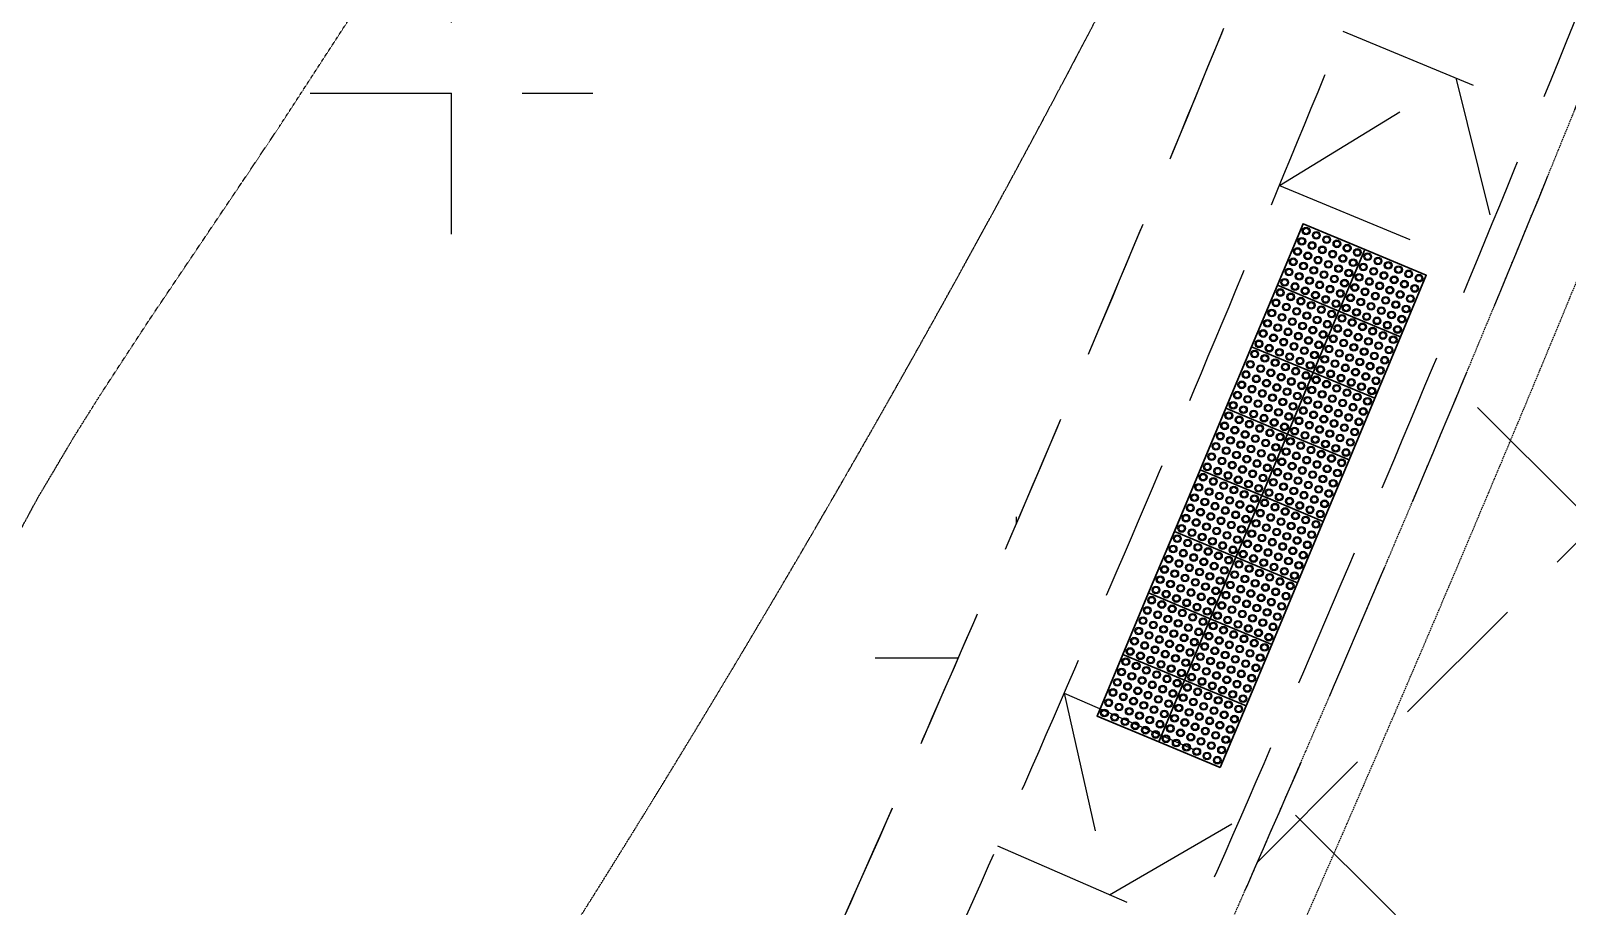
# Model space of a CAD drawing. Header units: millimetres. Extents: x 832728086 to 834530684, y 817551485 to 818349469.
# Drawn here: x 834259204 to 834266112, y 817914443 to 817918381 of the extents above; entities that cross this region are included whole.
import ezdxf

# ---------------------------------------------------------------- set-up
doc = ezdxf.new("R2010")
doc.units = ezdxf.units.MM
doc.header["$LTSCALE"] = 100
doc.linetypes.add('Hidden', pattern=[9.525, 6.35, -3.175])
doc.layers.add('+C-160', color=160, linetype='Hidden')
doc.layers.add('000-Tactile-l', color=8, linetype='Continuous')
doc.layers.add('000-helpline', color=30, linetype='Continuous', lineweight=30, plot=False)

# ---------------------------------------------------------------- blocks, each defined once
blk = doc.blocks.new('tactile')
at = {"layer": '000-helpline', "ltscale": 0.015}
for points in [[(834265.1418, 817917.1694), (834264.865, 817917.2852), (834264.9808, 817917.5619), (834265.2575, 817917.4462)], [(834265.4185, 817917.0537), (834265.1418, 817917.1694), (834265.2575, 817917.4462), (834265.5343, 817917.3304)], [(834265.026, 817916.8927), (834264.7493, 817917.0084), (834264.865, 817917.2852), (834265.1418, 817917.1694)], [(834265.3028, 817916.7769), (834265.026, 817916.8927), (834265.1418, 817917.1694), (834265.4185, 817917.0537)], [(834264.9103, 817916.6159), (834264.6335, 817916.7317), (834264.7493, 817917.0084), (834265.026, 817916.8927)], [(834265.187, 817916.5001), (834264.9103, 817916.6159), (834265.026, 817916.8927), (834265.3028, 817916.7769)], [(834264.7945, 817916.3391), (834264.5177, 817916.4549), (834264.6335, 817916.7317), (834264.9103, 817916.6159)], [(834265.0713, 817916.2234), (834264.7945, 817916.3391), (834264.9103, 817916.6159), (834265.187, 817916.5001)], [(834264.6787, 817916.0624), (834264.402, 817916.1781), (834264.5177, 817916.4549), (834264.7945, 817916.3391)], [(834264.9555, 817915.9466), (834264.6787, 817916.0624), (834264.7945, 817916.3391), (834265.0713, 817916.2234)], [(834264.563, 817915.7856), (834264.2862, 817915.9014), (834264.402, 817916.1781), (834264.6787, 817916.0624)], [(834264.8397, 817915.6698), (834264.563, 817915.7856), (834264.6787, 817916.0624), (834264.9555, 817915.9466)], [(834264.4472, 817915.5088), (834264.1704, 817915.6246), (834264.2862, 817915.9014), (834264.563, 817915.7856)], [(834264.724, 817915.3931), (834264.4472, 817915.5088), (834264.563, 817915.7856), (834264.8397, 817915.6698)], [(834264.3314, 817915.2321), (834264.0547, 817915.3478), (834264.1704, 817915.6246), (834264.4472, 817915.5088)], [(834264.6082, 817915.1163), (834264.3314, 817915.2321), (834264.4472, 817915.5088), (834264.724, 817915.3931)]]:
    blk.add_lwpolyline(points, close=True, dxfattribs=at)
at = {"layer": '000-Tactile-l'}
for points in [[(834265.5343, 817917.3304), (834265.3028, 817916.7769), (834264.7493, 817917.0084), (834264.9808, 817917.5619)], [(834265.3028, 817916.7769), (834265.0713, 817916.2234), (834264.5177, 817916.4549), (834264.7493, 817917.0084)], [(834265.0713, 817916.2234), (834264.8397, 817915.6698), (834264.2862, 817915.9014), (834264.5177, 817916.4549)], [(834264.8397, 817915.6698), (834264.6082, 817915.1163), (834264.0547, 817915.3478), (834264.2862, 817915.9014)]]:
    blk.add_lwpolyline(points, close=True, dxfattribs=at)
at = {"layer": '000-Tactile-l', "ltscale": 0.015}
for centre, radius in [((834264.9749, 817917.4831), 0.0175), ((834264.9749, 817917.4831), 0.0125), ((834264.9942, 817917.5292), 0.0175), ((834264.9942, 817917.5292), 0.0125), ((834265.0403, 817917.5099), 0.0175), ((834265.0403, 817917.5099), 0.0125), ((834265.0865, 817917.4906), 0.0175), ((834265.0865, 817917.4906), 0.0125), ((834265.1326, 817917.4714), 0.0175), ((834265.1326, 817917.4714), 0.0125), ((834264.9556, 817917.437), 0.0175), ((834264.9556, 817917.437), 0.0125), ((834265.0017, 817917.4177), 0.0175), ((834265.0017, 817917.4177), 0.0125), ((834265.021, 817917.4638), 0.0175), ((834265.021, 817917.4638), 0.0125), ((834265.0479, 817917.3984), 0.0175), ((834265.0672, 817917.4445), 0.0175), ((834265.0672, 817917.4445), 0.0125), ((834265.1133, 817917.4252), 0.0175), ((834265.1133, 817917.4252), 0.0125), ((834265.1594, 817917.4059), 0.0175), ((834265.1594, 817917.4059), 0.0125), ((834265.1787, 817917.4521), 0.0175), ((834265.1787, 817917.4521), 0.0125), ((834265.2248, 817917.4328), 0.0175), ((834265.2248, 817917.4328), 0.0125), ((834265.271, 817917.4135), 0.0175), ((834265.271, 817917.4135), 0.0125), ((834264.917, 817917.3447), 0.0175), ((834264.917, 817917.3447), 0.0125), ((834264.9363, 817917.3909), 0.0175), ((834264.9363, 817917.3909), 0.0125), ((834264.9824, 817917.3716), 0.0175), ((834264.9824, 817917.3716), 0.0125), ((834265.0286, 817917.3523), 0.0175), ((834265.0286, 817917.3523), 0.0125), ((834265.0479, 817917.3984), 0.0125), ((834265.0747, 817917.333), 0.0175), ((834265.094, 817917.3791), 0.0175), ((834265.094, 817917.3791), 0.0125), ((834265.1401, 817917.3598), 0.0175), ((834265.1401, 817917.3598), 0.0125), ((834265.1862, 817917.3405), 0.0175), ((834265.1862, 817917.3405), 0.0125), ((834265.2055, 817917.3866), 0.0175), ((834265.2055, 817917.3866), 0.0125), ((834265.2517, 817917.3673), 0.0175), ((834265.2517, 817917.3673), 0.0125), ((834265.2978, 817917.3481), 0.0175), ((834265.2978, 817917.3481), 0.0125), ((834265.3171, 817917.3942), 0.0175), ((834265.3171, 817917.3942), 0.0125), ((834265.3439, 817917.3288), 0.0175), ((834265.3632, 817917.3749), 0.0175), ((834265.3632, 817917.3749), 0.0125), ((834265.4093, 817917.3556), 0.0175), ((834265.4093, 817917.3556), 0.0125), ((834265.4555, 817917.3363), 0.0175), ((834265.4555, 817917.3363), 0.0125), ((834264.8977, 817917.2986), 0.0175), ((834264.8977, 817917.2986), 0.0125), ((834264.9439, 817917.2793), 0.0175), ((834264.9439, 817917.2793), 0.0125), ((834264.9631, 817917.3254), 0.0175), ((834264.9631, 817917.3254), 0.0125), ((834264.99, 817917.26), 0.0175), ((834265.0093, 817917.3061), 0.0175), ((834265.0093, 817917.3061), 0.0125), ((834265.0554, 817917.2868), 0.0175), ((834265.0554, 817917.2868), 0.0125), ((834265.0747, 817917.333), 0.0125), ((834265.1015, 817917.2676), 0.0175), ((834265.1015, 817917.2676), 0.0125), ((834265.1208, 817917.3137), 0.0175), ((834265.1208, 817917.3137), 0.0125), ((834265.167, 817917.2944), 0.0175), ((834265.167, 817917.2944), 0.0125), ((834265.2131, 817917.2751), 0.0175), ((834265.2131, 817917.2751), 0.0125), ((834265.2324, 817917.3212), 0.0175), ((834265.2324, 817917.3212), 0.0125), ((834265.2785, 817917.3019), 0.0175), ((834265.2785, 817917.3019), 0.0125), ((834265.3246, 817917.2826), 0.0175), ((834265.3246, 817917.2826), 0.0125), ((834265.3439, 817917.3288), 0.0125), ((834265.3708, 817917.2633), 0.0175), ((834265.3901, 817917.3095), 0.0175), ((834265.3901, 817917.3095), 0.0125), ((834265.4362, 817917.2902), 0.0175), ((834265.4362, 817917.2902), 0.0125), ((834265.4823, 817917.2709), 0.0175), ((834265.4823, 817917.2709), 0.0125), ((834265.5016, 817917.317), 0.0175), ((834265.5016, 817917.317), 0.0125), ((834264.8591, 817917.2063), 0.0175), ((834264.8591, 817917.2063), 0.0125), ((834264.8784, 817917.2525), 0.0175), ((834264.8784, 817917.2525), 0.0125), ((834264.9246, 817917.2332), 0.0175), ((834264.9246, 817917.2332), 0.0125), ((834264.9707, 817917.2139), 0.0175), ((834264.9707, 817917.2139), 0.0125), ((834264.99, 817917.26), 0.0125), ((834265.0168, 817917.1946), 0.0175), ((834265.0361, 817917.2407), 0.0175), ((834265.0361, 817917.2407), 0.0125), ((834265.0822, 817917.2214), 0.0175), ((834265.0822, 817917.2214), 0.0125), ((834265.1284, 817917.2021), 0.0175), ((834265.1284, 817917.2021), 0.0125), ((834265.1477, 817917.2483), 0.0175), ((834265.1477, 817917.2483), 0.0125), ((834265.1938, 817917.229), 0.0175), ((834265.1938, 817917.229), 0.0125), ((834265.2399, 817917.2097), 0.0175), ((834265.2399, 817917.2097), 0.0125), ((834265.2592, 817917.2558), 0.0175), ((834265.2592, 817917.2558), 0.0125), ((834265.286, 817917.1904), 0.0175), ((834265.3053, 817917.2365), 0.0175), ((834265.3053, 817917.2365), 0.0125), ((834265.3515, 817917.2172), 0.0175), ((834265.3515, 817917.2172), 0.0125), ((834265.3708, 817917.2633), 0.0125), ((834265.3976, 817917.1979), 0.0175), ((834265.3976, 817917.1979), 0.0125), ((834265.4169, 817917.244), 0.0175), ((834265.4169, 817917.244), 0.0125), ((834265.463, 817917.2247), 0.0175), ((834265.463, 817917.2247), 0.0125), ((834264.8398, 817917.1602), 0.0175), ((834264.8398, 817917.1602), 0.0125), ((834264.886, 817917.1409), 0.0175), ((834264.886, 817917.1409), 0.0125), ((834264.9053, 817917.1871), 0.0175), ((834264.9053, 817917.1871), 0.0125), ((834264.9321, 817917.1216), 0.0175), ((834264.9514, 817917.1678), 0.0175), ((834264.9514, 817917.1678), 0.0125), ((834264.9975, 817917.1485), 0.0175), ((834264.9975, 817917.1485), 0.0125), ((834265.0168, 817917.1946), 0.0125), ((834265.0436, 817917.1292), 0.0175), ((834265.0436, 817917.1292), 0.0125), ((834265.0629, 817917.1753), 0.0175), ((834265.0629, 817917.1753), 0.0125), ((834265.1091, 817917.156), 0.0175), ((834265.1091, 817917.156), 0.0125), ((834265.1552, 817917.1367), 0.0175), ((834265.1552, 817917.1367), 0.0125), ((834265.1745, 817917.1828), 0.0175), ((834265.1745, 817917.1828), 0.0125), ((834265.2206, 817917.1635), 0.0175), ((834265.2206, 817917.1635), 0.0125), ((834265.2667, 817917.1442), 0.0175), ((834265.2667, 817917.1442), 0.0125), ((834265.286, 817917.1904), 0.0125), ((834265.3129, 817917.125), 0.0175), ((834265.3322, 817917.1711), 0.0175), ((834265.3322, 817917.1711), 0.0125), ((834265.3783, 817917.1518), 0.0175), ((834265.3783, 817917.1518), 0.0125), ((834265.4244, 817917.1325), 0.0175), ((834265.4244, 817917.1325), 0.0125), ((834265.4437, 817917.1786), 0.0175), ((834265.4437, 817917.1786), 0.0125), ((834264.8013, 817917.068), 0.0175), ((834264.8013, 817917.068), 0.0125), ((834264.8206, 817917.1141), 0.0175), ((834264.8206, 817917.1141), 0.0125), ((834264.8667, 817917.0948), 0.0175), ((834264.8667, 817917.0948), 0.0125), ((834264.9128, 817917.0755), 0.0175), ((834264.9128, 817917.0755), 0.0125), ((834264.9321, 817917.1216), 0.0125), ((834264.9589, 817917.0562), 0.0175), ((834264.9782, 817917.1023), 0.0175), ((834264.9782, 817917.1023), 0.0125), ((834265.0244, 817917.083), 0.0175), ((834265.0244, 817917.083), 0.0125), ((834265.0705, 817917.0637), 0.0175), ((834265.0705, 817917.0637), 0.0125), ((834265.0898, 817917.1099), 0.0175), ((834265.0898, 817917.1099), 0.0125), ((834265.1359, 817917.0906), 0.0175), ((834265.1359, 817917.0906), 0.0125), ((834265.182, 817917.0713), 0.0175), ((834265.182, 817917.0713), 0.0125), ((834265.2013, 817917.1174), 0.0175), ((834265.2013, 817917.1174), 0.0125), ((834265.2282, 817917.052), 0.0175), ((834265.2475, 817917.0981), 0.0175), ((834265.2475, 817917.0981), 0.0125), ((834265.2936, 817917.0788), 0.0175), ((834265.2936, 817917.0788), 0.0125), ((834265.3129, 817917.125), 0.0125), ((834265.3397, 817917.0595), 0.0175), ((834265.3397, 817917.0595), 0.0125), ((834265.359, 817917.1057), 0.0175), ((834265.359, 817917.1057), 0.0125), ((834265.4051, 817917.0864), 0.0175), ((834265.4051, 817917.0864), 0.0125), ((834264.782, 817917.0218), 0.0175), ((834264.782, 817917.0218), 0.0125), ((834264.8281, 817917.0025), 0.0175), ((834264.8281, 817917.0025), 0.0125), ((834264.8474, 817917.0487), 0.0175), ((834264.8474, 817917.0487), 0.0125), ((834264.8742, 817916.9832), 0.0175), ((834264.8935, 817917.0294), 0.0175), ((834264.8935, 817917.0294), 0.0125), ((834264.9396, 817917.0101), 0.0175), ((834264.9396, 817917.0101), 0.0125), ((834264.9589, 817917.0562), 0.0125), ((834264.9858, 817916.9908), 0.0175), ((834264.9858, 817916.9908), 0.0125), ((834265.0051, 817917.0369), 0.0175), ((834265.0051, 817917.0369), 0.0125), ((834265.0512, 817917.0176), 0.0175), ((834265.0512, 817917.0176), 0.0125), ((834265.0973, 817916.9983), 0.0175), ((834265.0973, 817916.9983), 0.0125), ((834265.1166, 817917.0445), 0.0175), ((834265.1166, 817917.0445), 0.0125), ((834265.1627, 817917.0252), 0.0175), ((834265.1627, 817917.0252), 0.0125), ((834265.2089, 817917.0059), 0.0175), ((834265.2089, 817917.0059), 0.0125), ((834265.2282, 817917.052), 0.0125), ((834265.255, 817916.9866), 0.0175), ((834265.2743, 817917.0327), 0.0175), ((834265.2743, 817917.0327), 0.0125), ((834265.3204, 817917.0134), 0.0175), ((834265.3204, 817917.0134), 0.0125), ((834265.3665, 817916.9941), 0.0175), ((834265.3665, 817916.9941), 0.0125), ((834265.3858, 817917.0402), 0.0175), ((834265.3858, 817917.0402), 0.0125), ((834264.7434, 817916.9296), 0.0175), ((834264.7434, 817916.9296), 0.0125), ((834264.7627, 817916.9757), 0.0175), ((834264.7627, 817916.9757), 0.0125), ((834264.8088, 817916.9564), 0.0175), ((834264.8088, 817916.9564), 0.0125), ((834264.8549, 817916.9371), 0.0175), ((834264.8549, 817916.9371), 0.0125), ((834264.8742, 817916.9832), 0.0125), ((834264.9011, 817916.9178), 0.0175), ((834264.9203, 817916.964), 0.0175), ((834264.9203, 817916.964), 0.0125), ((834264.9665, 817916.9447), 0.0175), ((834264.9665, 817916.9447), 0.0125), ((834265.0126, 817916.9254), 0.0175), ((834265.0126, 817916.9254), 0.0125), ((834265.0319, 817916.9715), 0.0175), ((834265.0319, 817916.9715), 0.0125), ((834265.078, 817916.9522), 0.0175), ((834265.078, 817916.9522), 0.0125), ((834265.1241, 817916.9329), 0.0175), ((834265.1241, 817916.9329), 0.0125), ((834265.1434, 817916.979), 0.0175), ((834265.1434, 817916.979), 0.0125), ((834265.1896, 817916.9597), 0.0175), ((834265.1896, 817916.9597), 0.0125), ((834265.2357, 817916.9404), 0.0175), ((834265.2357, 817916.9404), 0.0125), ((834265.255, 817916.9866), 0.0125), ((834265.2818, 817916.9211), 0.0175), ((834265.2818, 817916.9211), 0.0125), ((834265.3011, 817916.9673), 0.0175), ((834265.3011, 817916.9673), 0.0125), ((834265.3472, 817916.948), 0.0175), ((834265.3472, 817916.948), 0.0125), ((834264.7241, 817916.8835), 0.0175), ((834264.7241, 817916.8835), 0.0125), ((834264.7702, 817916.8642), 0.0175), ((834264.7702, 817916.8642), 0.0125), ((834264.7895, 817916.9103), 0.0175), ((834264.7895, 817916.9103), 0.0125), ((834264.8163, 817916.8449), 0.0175), ((834264.8356, 817916.891), 0.0175), ((834264.8356, 817916.891), 0.0125), ((834264.8818, 817916.8717), 0.0175), ((834264.8818, 817916.8717), 0.0125), ((834264.9011, 817916.9178), 0.0125), ((834264.9279, 817916.8524), 0.0175), ((834264.9279, 817916.8524), 0.0125), ((834264.9472, 817916.8985), 0.0175), ((834264.9472, 817916.8985), 0.0125), ((834264.9933, 817916.8792), 0.0175), ((834264.9933, 817916.8792), 0.0125), ((834265.0394, 817916.8599), 0.0175), ((834265.0394, 817916.8599), 0.0125), ((834265.0587, 817916.9061), 0.0175), ((834265.0587, 817916.9061), 0.0125), ((834265.1049, 817916.8868), 0.0175), ((834265.1049, 817916.8868), 0.0125), ((834265.151, 817916.8675), 0.0175), ((834265.151, 817916.8675), 0.0125), ((834265.1703, 817916.9136), 0.0175), ((834265.1703, 817916.9136), 0.0125), ((834265.1971, 817916.8482), 0.0175), ((834265.2164, 817916.8943), 0.0175), ((834265.2164, 817916.8943), 0.0125), ((834265.2625, 817916.875), 0.0175), ((834265.2625, 817916.875), 0.0125), ((834265.3087, 817916.8557), 0.0175), ((834265.3087, 817916.8557), 0.0125), ((834265.328, 817916.9019), 0.0175), ((834265.328, 817916.9019), 0.0125), ((834264.6855, 817916.7912), 0.0175), ((834264.6855, 817916.7912), 0.0125), ((834264.7048, 817916.8373), 0.0175), ((834264.7048, 817916.8373), 0.0125), ((834264.7509, 817916.818), 0.0175), ((834264.7509, 817916.818), 0.0125), ((834264.797, 817916.7987), 0.0175), ((834264.797, 817916.7987), 0.0125), ((834264.8163, 817916.8449), 0.0125), ((834264.8432, 817916.7794), 0.0175), ((834264.8625, 817916.8256), 0.0175), ((834264.8625, 817916.8256), 0.0125), ((834264.9086, 817916.8063), 0.0175), ((834264.9086, 817916.8063), 0.0125), ((834264.9547, 817916.787), 0.0175), ((834264.9547, 817916.787), 0.0125), ((834264.974, 817916.8331), 0.0175), ((834264.974, 817916.8331), 0.0125), ((834265.0201, 817916.8138), 0.0175), ((834265.0201, 817916.8138), 0.0125), ((834265.0663, 817916.7945), 0.0175), ((834265.0663, 817916.7945), 0.0125), ((834265.0856, 817916.8406), 0.0175), ((834265.0856, 817916.8406), 0.0125), ((834265.1317, 817916.8214), 0.0175), ((834265.1317, 817916.8214), 0.0125), ((834265.1778, 817916.8021), 0.0175), ((834265.1778, 817916.8021), 0.0125), ((834265.1971, 817916.8482), 0.0125), ((834265.2239, 817916.7828), 0.0175), ((834265.2239, 817916.7828), 0.0125), ((834265.2432, 817916.8289), 0.0175), ((834265.2432, 817916.8289), 0.0125), ((834265.2894, 817916.8096), 0.0175), ((834265.2894, 817916.8096), 0.0125), ((834264.6662, 817916.7451), 0.0175), ((834264.6662, 817916.7451), 0.0125), ((834264.7123, 817916.7258), 0.0175), ((834264.7123, 817916.7258), 0.0125), ((834264.7316, 817916.7719), 0.0175), ((834264.7316, 817916.7719), 0.0125), ((834264.7585, 817916.7065), 0.0175), ((834264.7777, 817916.7526), 0.0175), ((834264.7777, 817916.7526), 0.0125), ((834264.8239, 817916.7333), 0.0175), ((834264.8239, 817916.7333), 0.0125), ((834264.8432, 817916.7794), 0.0125), ((834264.87, 817916.714), 0.0175), ((834264.87, 817916.714), 0.0125), ((834264.8893, 817916.7602), 0.0175), ((834264.8893, 817916.7602), 0.0125), ((834264.9354, 817916.7409), 0.0175), ((834264.9354, 817916.7409), 0.0125), ((834264.9816, 817916.7216), 0.0175), ((834264.9816, 817916.7216), 0.0125), ((834265.0008, 817916.7677), 0.0175), ((834265.0008, 817916.7677), 0.0125), ((834265.047, 817916.7484), 0.0175), ((834265.047, 817916.7484), 0.0125), ((834265.0931, 817916.7291), 0.0175), ((834265.0931, 817916.7291), 0.0125), ((834265.1124, 817916.7752), 0.0175), ((834265.1124, 817916.7752), 0.0125), ((834265.1392, 817916.7098), 0.0175), ((834265.1585, 817916.7559), 0.0175), ((834265.1585, 817916.7559), 0.0125), ((834265.2046, 817916.7366), 0.0175), ((834265.2046, 817916.7366), 0.0125), ((834265.2508, 817916.7173), 0.0175), ((834265.2508, 817916.7173), 0.0125), ((834265.2701, 817916.7635), 0.0175), ((834265.2701, 817916.7635), 0.0125), ((834264.6276, 817916.6528), 0.0175), ((834264.6276, 817916.6528), 0.0125), ((834264.6469, 817916.6989), 0.0175), ((834264.6469, 817916.6989), 0.0125), ((834264.693, 817916.6797), 0.0175), ((834264.693, 817916.6797), 0.0125), ((834264.7392, 817916.6604), 0.0175), ((834264.7392, 817916.6604), 0.0125), ((834264.7585, 817916.7065), 0.0125), ((834264.7853, 817916.6411), 0.0175), ((834264.8046, 817916.6872), 0.0175), ((834264.8046, 817916.6872), 0.0125), ((834264.8507, 817916.6679), 0.0175), ((834264.8507, 817916.6679), 0.0125), ((834264.8968, 817916.6486), 0.0175), ((834264.8968, 817916.6486), 0.0125), ((834264.9161, 817916.6947), 0.0175), ((834264.9161, 817916.6947), 0.0125), ((834264.9623, 817916.6754), 0.0175), ((834264.9623, 817916.6754), 0.0125), ((834265.0084, 817916.6561), 0.0175), ((834265.0084, 817916.6561), 0.0125), ((834265.0277, 817916.7023), 0.0175), ((834265.0277, 817916.7023), 0.0125), ((834265.0738, 817916.683), 0.0175), ((834265.0738, 817916.683), 0.0125), ((834265.1199, 817916.6637), 0.0175), ((834265.1199, 817916.6637), 0.0125), ((834265.1392, 817916.7098), 0.0125), ((834265.1661, 817916.6444), 0.0175), ((834265.1661, 817916.6444), 0.0125), ((834265.1854, 817916.6905), 0.0175), ((834265.1854, 817916.6905), 0.0125), ((834265.2315, 817916.6712), 0.0175), ((834265.2315, 817916.6712), 0.0125), ((834264.6083, 817916.6067), 0.0175), ((834264.6083, 817916.6067), 0.0125), ((834264.6544, 817916.5874), 0.0175), ((834264.6544, 817916.5874), 0.0125), ((834264.6737, 817916.6335), 0.0175), ((834264.6737, 817916.6335), 0.0125), ((834264.7199, 817916.6142), 0.0175), ((834264.7199, 817916.6142), 0.0125), ((834264.766, 817916.5949), 0.0175), ((834264.766, 817916.5949), 0.0125), ((834264.7853, 817916.6411), 0.0125), ((834264.8121, 817916.5756), 0.0175), ((834264.8121, 817916.5756), 0.0125), ((834264.8314, 817916.6218), 0.0175), ((834264.8314, 817916.6218), 0.0125), ((834264.8775, 817916.6025), 0.0175), ((834264.8775, 817916.6025), 0.0125), ((834264.9237, 817916.5832), 0.0175), ((834264.9237, 817916.5832), 0.0125), ((834264.943, 817916.6293), 0.0175), ((834264.943, 817916.6293), 0.0125), ((834264.9891, 817916.61), 0.0175), ((834264.9891, 817916.61), 0.0125), ((834265.0352, 817916.5907), 0.0175), ((834265.0352, 817916.5907), 0.0125), ((834265.0545, 817916.6368), 0.0175), ((834265.0545, 817916.6368), 0.0125), ((834265.0813, 817916.5714), 0.0175), ((834265.1006, 817916.6176), 0.0175), ((834265.1006, 817916.6176), 0.0125), ((834265.1468, 817916.5983), 0.0175), ((834265.1468, 817916.5983), 0.0125), ((834265.1929, 817916.579), 0.0175), ((834265.1929, 817916.579), 0.0125), ((834265.2122, 817916.6251), 0.0175), ((834265.2122, 817916.6251), 0.0125), ((834264.5697, 817916.5144), 0.0175), ((834264.5697, 817916.5144), 0.0125), ((834264.589, 817916.5606), 0.0175), ((834264.589, 817916.5606), 0.0125), ((834264.6351, 817916.5413), 0.0175), ((834264.6351, 817916.5413), 0.0125), ((834264.6813, 817916.522), 0.0175), ((834264.6813, 817916.522), 0.0125), ((834264.7006, 817916.5681), 0.0175), ((834264.7006, 817916.5681), 0.0125), ((834264.7274, 817916.5027), 0.0175), ((834264.7467, 817916.5488), 0.0175), ((834264.7467, 817916.5488), 0.0125), ((834264.7928, 817916.5295), 0.0175), ((834264.7928, 817916.5295), 0.0125), ((834264.839, 817916.5102), 0.0175), ((834264.839, 817916.5102), 0.0125), ((834264.8582, 817916.5563), 0.0175), ((834264.8582, 817916.5563), 0.0125), ((834264.9044, 817916.5371), 0.0175), ((834264.9044, 817916.5371), 0.0125), ((834264.9505, 817916.5178), 0.0175), ((834264.9505, 817916.5178), 0.0125), ((834264.9698, 817916.5639), 0.0175), ((834264.9698, 817916.5639), 0.0125), ((834265.0159, 817916.5446), 0.0175), ((834265.0159, 817916.5446), 0.0125), ((834265.062, 817916.5253), 0.0175), ((834265.062, 817916.5253), 0.0125), ((834265.0813, 817916.5714), 0.0125), ((834265.1082, 817916.506), 0.0175), ((834265.1082, 817916.506), 0.0125), ((834265.1275, 817916.5521), 0.0175), ((834265.1275, 817916.5521), 0.0125), ((834265.1736, 817916.5328), 0.0175), ((834265.1736, 817916.5328), 0.0125), ((834264.5504, 817916.4683), 0.0175), ((834264.5504, 817916.4683), 0.0125), ((834264.5966, 817916.449), 0.0175), ((834264.5966, 817916.449), 0.0125), ((834264.6159, 817916.4951), 0.0175), ((834264.6159, 817916.4951), 0.0125), ((834264.662, 817916.4758), 0.0175), ((834264.662, 817916.4758), 0.0125), ((834264.7081, 817916.4566), 0.0175), ((834264.7081, 817916.4566), 0.0125), ((834264.7274, 817916.5027), 0.0125), ((834264.7542, 817916.4373), 0.0175), ((834264.7542, 817916.4373), 0.0125), ((834264.7735, 817916.4834), 0.0175), ((834264.7735, 817916.4834), 0.0125), ((834264.8197, 817916.4641), 0.0175), ((834264.8197, 817916.4641), 0.0125), ((834264.8658, 817916.4448), 0.0175), ((834264.8658, 817916.4448), 0.0125), ((834264.8851, 817916.4909), 0.0175), ((834264.8851, 817916.4909), 0.0125), ((834264.9312, 817916.4716), 0.0175), ((834264.9312, 817916.4716), 0.0125), ((834264.9773, 817916.4523), 0.0175), ((834264.9773, 817916.4523), 0.0125), ((834264.9966, 817916.4985), 0.0175), ((834264.9966, 817916.4985), 0.0125), ((834265.0235, 817916.433), 0.0175), ((834265.0428, 817916.4792), 0.0175), ((834265.0428, 817916.4792), 0.0125), ((834265.0889, 817916.4599), 0.0175), ((834265.0889, 817916.4599), 0.0125), ((834265.135, 817916.4406), 0.0175), ((834265.135, 817916.4406), 0.0125), ((834265.1543, 817916.4867), 0.0175), ((834265.1543, 817916.4867), 0.0125), ((834264.5118, 817916.3761), 0.0175), ((834264.5118, 817916.3761), 0.0125), ((834264.5311, 817916.4222), 0.0175), ((834264.5311, 817916.4222), 0.0125), ((834264.5773, 817916.4029), 0.0175), ((834264.5773, 817916.4029), 0.0125), ((834264.6234, 817916.3836), 0.0175), ((834264.6234, 817916.3836), 0.0125), ((834264.6427, 817916.4297), 0.0175), ((834264.6427, 817916.4297), 0.0125), ((834264.6695, 817916.3643), 0.0175), ((834264.6888, 817916.4104), 0.0175), ((834264.6888, 817916.4104), 0.0125), ((834264.7349, 817916.3911), 0.0175), ((834264.7349, 817916.3911), 0.0125), ((834264.7811, 817916.3718), 0.0175), ((834264.7811, 817916.3718), 0.0125), ((834264.8004, 817916.418), 0.0175), ((834264.8004, 817916.418), 0.0125), ((834264.8465, 817916.3987), 0.0175), ((834264.8465, 817916.3987), 0.0125), ((834264.8926, 817916.3794), 0.0175), ((834264.8926, 817916.3794), 0.0125), ((834264.9119, 817916.4255), 0.0175), ((834264.9119, 817916.4255), 0.0125), ((834264.958, 817916.4062), 0.0175), ((834264.958, 817916.4062), 0.0125), ((834265.0042, 817916.3869), 0.0175), ((834265.0042, 817916.3869), 0.0125), ((834265.0235, 817916.433), 0.0125), ((834265.0503, 817916.3676), 0.0175), ((834265.0503, 817916.3676), 0.0125), ((834265.0696, 817916.4137), 0.0175), ((834265.0696, 817916.4137), 0.0125), ((834265.1157, 817916.3945), 0.0175), ((834265.1157, 817916.3945), 0.0125), ((834264.4925, 817916.3299), 0.0175), ((834264.4925, 817916.3299), 0.0125), ((834264.5387, 817916.3106), 0.0175), ((834264.5387, 817916.3106), 0.0125), ((834264.558, 817916.3568), 0.0175), ((834264.558, 817916.3568), 0.0125), ((834264.6041, 817916.3375), 0.0175), ((834264.6041, 817916.3375), 0.0125), ((834264.6502, 817916.3182), 0.0175), ((834264.6502, 817916.3182), 0.0125), ((834264.6695, 817916.3643), 0.0125), ((834264.6964, 817916.2989), 0.0175), ((834264.6964, 817916.2989), 0.0125), ((834264.7156, 817916.345), 0.0175), ((834264.7156, 817916.345), 0.0125), ((834264.7618, 817916.3257), 0.0175), ((834264.7618, 817916.3257), 0.0125), ((834264.8079, 817916.3064), 0.0175), ((834264.8079, 817916.3064), 0.0125), ((834264.8272, 817916.3525), 0.0175), ((834264.8272, 817916.3525), 0.0125), ((834264.8733, 817916.3332), 0.0175), ((834264.8733, 817916.3332), 0.0125), ((834264.9195, 817916.314), 0.0175), ((834264.9195, 817916.314), 0.0125), ((834264.9387, 817916.3601), 0.0175), ((834264.9387, 817916.3601), 0.0125), ((834264.9656, 817916.2947), 0.0175), ((834264.9849, 817916.3408), 0.0175), ((834264.9849, 817916.3408), 0.0125), ((834265.031, 817916.3215), 0.0175), ((834265.031, 817916.3215), 0.0125), ((834265.0771, 817916.3022), 0.0175), ((834265.0771, 817916.3022), 0.0125), ((834265.0964, 817916.3483), 0.0175), ((834265.0964, 817916.3483), 0.0125), ((834264.454, 817916.2377), 0.0175), ((834264.454, 817916.2377), 0.0125), ((834264.4733, 817916.2838), 0.0175), ((834264.4733, 817916.2838), 0.0125), ((834264.5194, 817916.2645), 0.0175), ((834264.5194, 817916.2645), 0.0125), ((834264.5655, 817916.2452), 0.0175), ((834264.5655, 817916.2452), 0.0125), ((834264.5848, 817916.2913), 0.0175), ((834264.5848, 817916.2913), 0.0125), ((834264.6116, 817916.2259), 0.0175), ((834264.6309, 817916.272), 0.0175), ((834264.6309, 817916.272), 0.0125), ((834264.6771, 817916.2527), 0.0175), ((834264.6771, 817916.2527), 0.0125), ((834264.7232, 817916.2335), 0.0175), ((834264.7232, 817916.2335), 0.0125), ((834264.7425, 817916.2796), 0.0175), ((834264.7425, 817916.2796), 0.0125), ((834264.7886, 817916.2603), 0.0175), ((834264.7886, 817916.2603), 0.0125), ((834264.8347, 817916.241), 0.0175), ((834264.8347, 817916.241), 0.0125), ((834264.854, 817916.2871), 0.0175), ((834264.854, 817916.2871), 0.0125), ((834264.9002, 817916.2678), 0.0175), ((834264.9002, 817916.2678), 0.0125), ((834264.9463, 817916.2485), 0.0175), ((834264.9463, 817916.2485), 0.0125), ((834264.9656, 817916.2947), 0.0125), ((834264.9924, 817916.2292), 0.0175), ((834264.9924, 817916.2292), 0.0125), ((834265.0117, 817916.2754), 0.0175), ((834265.0117, 817916.2754), 0.0125), ((834265.0578, 817916.2561), 0.0175), ((834265.0578, 817916.2561), 0.0125), ((834264.4347, 817916.1915), 0.0175), ((834264.4347, 817916.1915), 0.0125), ((834264.4808, 817916.1722), 0.0175), ((834264.4808, 817916.1722), 0.0125), ((834264.5001, 817916.2184), 0.0175), ((834264.5001, 817916.2184), 0.0125), ((834264.5462, 817916.1991), 0.0175), ((834264.5462, 817916.1991), 0.0125), ((834264.5923, 817916.1798), 0.0175), ((834264.5923, 817916.1798), 0.0125), ((834264.6116, 817916.2259), 0.0125), ((834264.6385, 817916.1605), 0.0175), ((834264.6385, 817916.1605), 0.0125), ((834264.6578, 817916.2066), 0.0175), ((834264.6578, 817916.2066), 0.0125), ((834264.7039, 817916.1873), 0.0175), ((834264.7039, 817916.1873), 0.0125), ((834264.75, 817916.168), 0.0175), ((834264.75, 817916.168), 0.0125), ((834264.7693, 817916.2142), 0.0175), ((834264.7693, 817916.2142), 0.0125), ((834264.8154, 817916.1949), 0.0175), ((834264.8154, 817916.1949), 0.0125), ((834264.8616, 817916.1756), 0.0175), ((834264.8616, 817916.1756), 0.0125), ((834264.8809, 817916.2217), 0.0175), ((834264.8809, 817916.2217), 0.0125), ((834264.9077, 817916.1563), 0.0175), ((834264.927, 817916.2024), 0.0175), ((834264.927, 817916.2024), 0.0125), ((834264.9731, 817916.1831), 0.0175), ((834264.9731, 817916.1831), 0.0125), ((834265.0192, 817916.1638), 0.0175), ((834265.0192, 817916.1638), 0.0125), ((834265.0385, 817916.2099), 0.0175), ((834265.0385, 817916.2099), 0.0125), ((834264.3961, 817916.0993), 0.0175), ((834264.3961, 817916.0993), 0.0125), ((834264.4154, 817916.1454), 0.0175), ((834264.4154, 817916.1454), 0.0125), ((834264.4615, 817916.1261), 0.0175), ((834264.4615, 817916.1261), 0.0125), ((834264.5076, 817916.1068), 0.0175), ((834264.5076, 817916.1068), 0.0125), ((834264.5269, 817916.153), 0.0175), ((834264.5269, 817916.153), 0.0125), ((834264.5538, 817916.0875), 0.0175), ((834264.573, 817916.1337), 0.0175), ((834264.573, 817916.1337), 0.0125), ((834264.6192, 817916.1144), 0.0175), ((834264.6192, 817916.1144), 0.0125), ((834264.6653, 817916.0951), 0.0175), ((834264.6653, 817916.0951), 0.0125), ((834264.6846, 817916.1412), 0.0175), ((834264.6846, 817916.1412), 0.0125), ((834264.7307, 817916.1219), 0.0175), ((834264.7307, 817916.1219), 0.0125), ((834264.7769, 817916.1026), 0.0175), ((834264.7769, 817916.1026), 0.0125), ((834264.7961, 817916.1487), 0.0175), ((834264.7961, 817916.1487), 0.0125), ((834264.8423, 817916.1294), 0.0175), ((834264.8423, 817916.1294), 0.0125), ((834264.8884, 817916.1102), 0.0175), ((834264.8884, 817916.1102), 0.0125), ((834264.9077, 817916.1563), 0.0125), ((834264.9345, 817916.0909), 0.0175), ((834264.9345, 817916.0909), 0.0125), ((834264.9538, 817916.137), 0.0175), ((834264.9538, 817916.137), 0.0125), ((834265, 817916.1177), 0.0175), ((834265, 817916.1177), 0.0125), ((834264.3768, 817916.0532), 0.0175), ((834264.3768, 817916.0532), 0.0125), ((834264.4229, 817916.0339), 0.0175), ((834264.4229, 817916.0339), 0.0125), ((834264.4422, 817916.08), 0.0175), ((834264.4422, 817916.08), 0.0125), ((834264.4883, 817916.0607), 0.0175), ((834264.4883, 817916.0607), 0.0125), ((834264.5345, 817916.0414), 0.0175), ((834264.5345, 817916.0414), 0.0125), ((834264.5538, 817916.0875), 0.0125), ((834264.5806, 817916.0221), 0.0175), ((834264.5806, 817916.0221), 0.0125), ((834264.5999, 817916.0682), 0.0175), ((834264.5999, 817916.0682), 0.0125), ((834264.646, 817916.0489), 0.0175), ((834264.646, 817916.0489), 0.0125), ((834264.6921, 817916.0297), 0.0175), ((834264.6921, 817916.0297), 0.0125), ((834264.7114, 817916.0758), 0.0175), ((834264.7114, 817916.0758), 0.0125), ((834264.7576, 817916.0565), 0.0175), ((834264.7576, 817916.0565), 0.0125), ((834264.8037, 817916.0372), 0.0175), ((834264.8037, 817916.0372), 0.0125), ((834264.823, 817916.0833), 0.0175), ((834264.823, 817916.0833), 0.0125), ((834264.8498, 817916.0179), 0.0175), ((834264.8691, 817916.064), 0.0175), ((834264.8691, 817916.064), 0.0125), ((834264.9152, 817916.0447), 0.0175), ((834264.9152, 817916.0447), 0.0125), ((834264.9614, 817916.0254), 0.0175), ((834264.9614, 817916.0254), 0.0125), ((834264.9807, 817916.0716), 0.0175), ((834264.9807, 817916.0716), 0.0125), ((834264.3382, 817915.9609), 0.0175), ((834264.3382, 817915.9609), 0.0125), ((834264.3575, 817916.007), 0.0175), ((834264.3575, 817916.007), 0.0125), ((834264.4036, 817915.9877), 0.0175), ((834264.4036, 817915.9877), 0.0125), ((834264.4497, 817915.9684), 0.0175), ((834264.4497, 817915.9684), 0.0125), ((834264.469, 817916.0146), 0.0175), ((834264.469, 817916.0146), 0.0125), ((834264.4959, 817915.9492), 0.0175), ((834264.5152, 817915.9953), 0.0175), ((834264.5152, 817915.9953), 0.0125), ((834264.5613, 817915.976), 0.0175), ((834264.5613, 817915.976), 0.0125), ((834264.6074, 817915.9567), 0.0175), ((834264.6074, 817915.9567), 0.0125), ((834264.6267, 817916.0028), 0.0175), ((834264.6267, 817916.0028), 0.0125), ((834264.6728, 817915.9835), 0.0175), ((834264.6728, 817915.9835), 0.0125), ((834264.719, 817915.9642), 0.0175), ((834264.719, 817915.9642), 0.0125), ((834264.7383, 817916.0104), 0.0175), ((834264.7383, 817916.0104), 0.0125), ((834264.7844, 817915.9911), 0.0175), ((834264.7844, 817915.9911), 0.0125), ((834264.8305, 817915.9718), 0.0175), ((834264.8305, 817915.9718), 0.0125), ((834264.8498, 817916.0179), 0.0125), ((834264.8766, 817915.9525), 0.0175), ((834264.8766, 817915.9525), 0.0125), ((834264.8959, 817915.9986), 0.0175), ((834264.8959, 817915.9986), 0.0125), ((834264.9421, 817915.9793), 0.0175), ((834264.9421, 817915.9793), 0.0125), ((834264.3189, 817915.9148), 0.0175), ((834264.3189, 817915.9148), 0.0125), ((834264.365, 817915.8955), 0.0175), ((834264.365, 817915.8955), 0.0125), ((834264.3843, 817915.9416), 0.0175), ((834264.3843, 817915.9416), 0.0125), ((834264.4305, 817915.9223), 0.0175), ((834264.4305, 817915.9223), 0.0125), ((834264.4766, 817915.903), 0.0175), ((834264.4766, 817915.903), 0.0125), ((834264.4959, 817915.9492), 0.0125), ((834264.5227, 817915.8837), 0.0175), ((834264.5227, 817915.8837), 0.0125), ((834264.542, 817915.9299), 0.0175), ((834264.542, 817915.9299), 0.0125), ((834264.5881, 817915.9106), 0.0175), ((834264.5881, 817915.9106), 0.0125), ((834264.6343, 817915.8913), 0.0175), ((834264.6343, 817915.8913), 0.0125), ((834264.6535, 817915.9374), 0.0175), ((834264.6535, 817915.9374), 0.0125), ((834264.6997, 817915.9181), 0.0175), ((834264.6997, 817915.9181), 0.0125), ((834264.7458, 817915.8988), 0.0175), ((834264.7458, 817915.8988), 0.0125), ((834264.7651, 817915.9449), 0.0175), ((834264.7651, 817915.9449), 0.0125), ((834264.7919, 817915.8795), 0.0175), ((834264.8112, 817915.9256), 0.0175), ((834264.8112, 817915.9256), 0.0125), ((834264.8574, 817915.9063), 0.0175), ((834264.8574, 817915.9063), 0.0125), ((834264.9035, 817915.8871), 0.0175), ((834264.9035, 817915.8871), 0.0125), ((834264.9228, 817915.9332), 0.0175), ((834264.9228, 817915.9332), 0.0125), ((834264.2803, 817915.8225), 0.0175), ((834264.2803, 817915.8225), 0.0125), ((834264.2996, 817915.8687), 0.0175), ((834264.2996, 817915.8687), 0.0125), ((834264.3457, 817915.8494), 0.0175), ((834264.3457, 817915.8494), 0.0125), ((834264.3919, 817915.8301), 0.0175), ((834264.3919, 817915.8301), 0.0125), ((834264.4112, 817915.8762), 0.0175), ((834264.4112, 817915.8762), 0.0125), ((834264.438, 817915.8108), 0.0175), ((834264.4573, 817915.8569), 0.0175), ((834264.4573, 817915.8569), 0.0125), ((834264.5034, 817915.8376), 0.0175), ((834264.5034, 817915.8376), 0.0125), ((834264.5495, 817915.8183), 0.0175), ((834264.5495, 817915.8183), 0.0125), ((834264.5688, 817915.8644), 0.0175), ((834264.5688, 817915.8644), 0.0125), ((834264.615, 817915.8451), 0.0175), ((834264.615, 817915.8451), 0.0125), ((834264.6611, 817915.8258), 0.0175), ((834264.6611, 817915.8258), 0.0125), ((834264.6804, 817915.872), 0.0175), ((834264.6804, 817915.872), 0.0125), ((834264.7265, 817915.8527), 0.0175), ((834264.7265, 817915.8527), 0.0125), ((834264.7726, 817915.8334), 0.0175), ((834264.7726, 817915.8334), 0.0125), ((834264.7919, 817915.8795), 0.0125), ((834264.8188, 817915.8141), 0.0175), ((834264.8188, 817915.8141), 0.0125), ((834264.8381, 817915.8602), 0.0175), ((834264.8381, 817915.8602), 0.0125), ((834264.8842, 817915.8409), 0.0175), ((834264.8842, 817915.8409), 0.0125), ((834264.261, 817915.7764), 0.0175), ((834264.261, 817915.7764), 0.0125), ((834264.3071, 817915.7571), 0.0175), ((834264.3071, 817915.7571), 0.0125), ((834264.3264, 817915.8032), 0.0175), ((834264.3264, 817915.8032), 0.0125), ((834264.3726, 817915.7839), 0.0175), ((834264.3726, 817915.7839), 0.0125), ((834264.4187, 817915.7646), 0.0175), ((834264.4187, 817915.7646), 0.0125), ((834264.438, 817915.8108), 0.0125), ((834264.4648, 817915.7453), 0.0175), ((834264.4648, 817915.7453), 0.0125), ((834264.4841, 817915.7915), 0.0175), ((834264.4841, 817915.7915), 0.0125), ((834264.5302, 817915.7722), 0.0175), ((834264.5302, 817915.7722), 0.0125), ((834264.5764, 817915.7529), 0.0175), ((834264.5764, 817915.7529), 0.0125), ((834264.5957, 817915.799), 0.0175), ((834264.5957, 817915.799), 0.0125), ((834264.6418, 817915.7797), 0.0175), ((834264.6418, 817915.7797), 0.0125), ((834264.6879, 817915.7604), 0.0175), ((834264.6879, 817915.7604), 0.0125), ((834264.7072, 817915.8066), 0.0175), ((834264.7072, 817915.8066), 0.0125), ((834264.734, 817915.7411), 0.0175), ((834264.7533, 817915.7873), 0.0175), ((834264.7533, 817915.7873), 0.0125), ((834264.7995, 817915.768), 0.0175), ((834264.7995, 817915.768), 0.0125), ((834264.8456, 817915.7487), 0.0175), ((834264.8456, 817915.7487), 0.0125), ((834264.8649, 817915.7948), 0.0175), ((834264.8649, 817915.7948), 0.0125), ((834264.2224, 817915.6841), 0.0175), ((834264.2224, 817915.6841), 0.0125), ((834264.2417, 817915.7303), 0.0175), ((834264.2417, 817915.7303), 0.0125), ((834264.2879, 817915.711), 0.0175), ((834264.2879, 817915.711), 0.0125), ((834264.334, 817915.6917), 0.0175), ((834264.334, 817915.6917), 0.0125), ((834264.3533, 817915.7378), 0.0175), ((834264.3533, 817915.7378), 0.0125), ((834264.3801, 817915.6724), 0.0175), ((834264.3994, 817915.7185), 0.0175), ((834264.3994, 817915.7185), 0.0125), ((834264.4455, 817915.6992), 0.0175), ((834264.4455, 817915.6992), 0.0125), ((834264.4917, 817915.6799), 0.0175), ((834264.4917, 817915.6799), 0.0125), ((834264.511, 817915.7261), 0.0175), ((834264.511, 817915.7261), 0.0125), ((834264.5571, 817915.7068), 0.0175), ((834264.5571, 817915.7068), 0.0125), ((834264.6032, 817915.6875), 0.0175), ((834264.6032, 817915.6875), 0.0125), ((834264.6225, 817915.7336), 0.0175), ((834264.6225, 817915.7336), 0.0125), ((834264.6686, 817915.7143), 0.0175), ((834264.6686, 817915.7143), 0.0125), ((834264.7148, 817915.695), 0.0175), ((834264.7148, 817915.695), 0.0125), ((834264.734, 817915.7411), 0.0125), ((834264.7609, 817915.6757), 0.0175), ((834264.7609, 817915.6757), 0.0125), ((834264.7802, 817915.7218), 0.0175), ((834264.7802, 817915.7218), 0.0125), ((834264.8263, 817915.7025), 0.0175), ((834264.8263, 817915.7025), 0.0125), ((834264.2031, 817915.638), 0.0175), ((834264.2031, 817915.638), 0.0125), ((834264.2493, 817915.6187), 0.0175), ((834264.2493, 817915.6187), 0.0125), ((834264.2686, 817915.6648), 0.0175), ((834264.2686, 817915.6648), 0.0125), ((834264.3147, 817915.6456), 0.0175), ((834264.3147, 817915.6456), 0.0125), ((834264.3608, 817915.6263), 0.0175), ((834264.3608, 817915.6263), 0.0125), ((834264.3801, 817915.6724), 0.0125), ((834264.4069, 817915.607), 0.0175), ((834264.4069, 817915.607), 0.0125), ((834264.4262, 817915.6531), 0.0175), ((834264.4262, 817915.6531), 0.0125), ((834264.4724, 817915.6338), 0.0175), ((834264.4724, 817915.6338), 0.0125), ((834264.5185, 817915.6145), 0.0175), ((834264.5185, 817915.6145), 0.0125), ((834264.5378, 817915.6606), 0.0175), ((834264.5378, 817915.6606), 0.0125), ((834264.5839, 817915.6413), 0.0175), ((834264.5839, 817915.6413), 0.0125), ((834264.63, 817915.622), 0.0175), ((834264.63, 817915.622), 0.0125), ((834264.6493, 817915.6682), 0.0175), ((834264.6493, 817915.6682), 0.0125), ((834264.6762, 817915.6027), 0.0175), ((834264.6955, 817915.6489), 0.0175), ((834264.6955, 817915.6489), 0.0125), ((834264.7416, 817915.6296), 0.0175), ((834264.7416, 817915.6296), 0.0125), ((834264.7877, 817915.6103), 0.0175), ((834264.7877, 817915.6103), 0.0125), ((834264.807, 817915.6564), 0.0175), ((834264.807, 817915.6564), 0.0125), ((834264.1645, 817915.5458), 0.0175), ((834264.1645, 817915.5458), 0.0125), ((834264.1838, 817915.5919), 0.0175), ((834264.1838, 817915.5919), 0.0125), ((834264.23, 817915.5726), 0.0175), ((834264.23, 817915.5726), 0.0125), ((834264.2761, 817915.5533), 0.0175), ((834264.2761, 817915.5533), 0.0125), ((834264.2954, 817915.5994), 0.0175), ((834264.2954, 817915.5994), 0.0125), ((834264.3222, 817915.534), 0.0175), ((834264.3415, 817915.5801), 0.0175), ((834264.3415, 817915.5801), 0.0125), ((834264.3876, 817915.5608), 0.0175), ((834264.3876, 817915.5608), 0.0125), ((834264.4338, 817915.5415), 0.0175), ((834264.4338, 817915.5415), 0.0125), ((834264.4531, 817915.5877), 0.0175), ((834264.4531, 817915.5877), 0.0125), ((834264.4992, 817915.5684), 0.0175), ((834264.4992, 817915.5684), 0.0125), ((834264.5453, 817915.5491), 0.0175), ((834264.5453, 817915.5491), 0.0125), ((834264.5646, 817915.5952), 0.0175), ((834264.5646, 817915.5952), 0.0125), ((834264.6107, 817915.5759), 0.0175), ((834264.6107, 817915.5759), 0.0125), ((834264.6569, 817915.5566), 0.0175), ((834264.6569, 817915.5566), 0.0125), ((834264.6762, 817915.6027), 0.0125), ((834264.703, 817915.5373), 0.0175), ((834264.703, 817915.5373), 0.0125), ((834264.7223, 817915.5835), 0.0175), ((834264.7223, 817915.5835), 0.0125), ((834264.7684, 817915.5642), 0.0175), ((834264.7684, 817915.5642), 0.0125), ((834264.1453, 817915.4996), 0.0175), ((834264.1453, 817915.4996), 0.0125), ((834264.1914, 817915.4803), 0.0175), ((834264.1914, 817915.4803), 0.0125), ((834264.2107, 817915.5265), 0.0175), ((834264.2107, 817915.5265), 0.0125), ((834264.2568, 817915.5072), 0.0175), ((834264.2568, 817915.5072), 0.0125), ((834264.3029, 817915.4879), 0.0175), ((834264.3029, 817915.4879), 0.0125), ((834264.3222, 817915.534), 0.0125), ((834264.3491, 817915.4686), 0.0175), ((834264.3491, 817915.4686), 0.0125), ((834264.3684, 817915.5147), 0.0175), ((834264.3684, 817915.5147), 0.0125), ((834264.4145, 817915.4954), 0.0175), ((834264.4145, 817915.4954), 0.0125), ((834264.4606, 817915.4761), 0.0175), ((834264.4606, 817915.4761), 0.0125), ((834264.4799, 817915.5223), 0.0175), ((834264.4799, 817915.5223), 0.0125), ((834264.526, 817915.503), 0.0175), ((834264.526, 817915.503), 0.0125), ((834264.5722, 817915.4837), 0.0175), ((834264.5722, 817915.4837), 0.0125), ((834264.5914, 817915.5298), 0.0175), ((834264.5914, 817915.5298), 0.0125), ((834264.6183, 817915.4644), 0.0175), ((834264.6376, 817915.5105), 0.0175), ((834264.6376, 817915.5105), 0.0125), ((834264.6837, 817915.4912), 0.0175), ((834264.6837, 817915.4912), 0.0125), ((834264.7298, 817915.4719), 0.0175), ((834264.7298, 817915.4719), 0.0125), ((834264.7491, 817915.518), 0.0175), ((834264.7491, 817915.518), 0.0125), ((834264.1067, 817915.4074), 0.0175), ((834264.1067, 817915.4074), 0.0125), ((834264.126, 817915.4535), 0.0175), ((834264.126, 817915.4535), 0.0125), ((834264.1721, 817915.4342), 0.0175), ((834264.1721, 817915.4342), 0.0125), ((834264.2182, 817915.4149), 0.0175), ((834264.2182, 817915.4149), 0.0125), ((834264.2375, 817915.461), 0.0175), ((834264.2375, 817915.461), 0.0125), ((834264.2643, 817915.3956), 0.0175), ((834264.2836, 817915.4418), 0.0175), ((834264.2836, 817915.4418), 0.0125), ((834264.3298, 817915.4225), 0.0175), ((834264.3298, 817915.4225), 0.0125), ((834264.3759, 817915.4032), 0.0175), ((834264.3759, 817915.4032), 0.0125), ((834264.3952, 817915.4493), 0.0175), ((834264.3952, 817915.4493), 0.0125), ((834264.4413, 817915.43), 0.0175), ((834264.4413, 817915.43), 0.0125), ((834264.4874, 817915.4107), 0.0175), ((834264.4874, 817915.4107), 0.0125), ((834264.5067, 817915.4568), 0.0175), ((834264.5067, 817915.4568), 0.0125), ((834264.5529, 817915.4375), 0.0175), ((834264.5529, 817915.4375), 0.0125), ((834264.599, 817915.4182), 0.0175), ((834264.599, 817915.4182), 0.0125), ((834264.6183, 817915.4644), 0.0125), ((834264.6451, 817915.3989), 0.0175), ((834264.6451, 817915.3989), 0.0125), ((834264.6644, 817915.4451), 0.0175), ((834264.6644, 817915.4451), 0.0125), ((834264.7105, 817915.4258), 0.0175), ((834264.7105, 817915.4258), 0.0125), ((834264.0874, 817915.3613), 0.0175), ((834264.0874, 817915.3613), 0.0125), ((834264.1335, 817915.342), 0.0175), ((834264.1335, 817915.342), 0.0125), ((834264.1528, 817915.3881), 0.0175), ((834264.1528, 817915.3881), 0.0125), ((834264.1989, 817915.3688), 0.0175), ((834264.1989, 817915.3688), 0.0125), ((834264.245, 817915.3495), 0.0175), ((834264.245, 817915.3495), 0.0125), ((834264.2643, 817915.3956), 0.0125), ((834264.2912, 817915.3302), 0.0175), ((834264.2912, 817915.3302), 0.0125), ((834264.3105, 817915.3763), 0.0175), ((834264.3105, 817915.3763), 0.0125), ((834264.3566, 817915.357), 0.0175), ((834264.3566, 817915.357), 0.0125), ((834264.4027, 817915.3377), 0.0175), ((834264.4027, 817915.3377), 0.0125), ((834264.422, 817915.3839), 0.0175), ((834264.422, 817915.3839), 0.0125), ((834264.4681, 817915.3646), 0.0175), ((834264.4681, 817915.3646), 0.0125), ((834264.5143, 817915.3453), 0.0175), ((834264.5143, 817915.3453), 0.0125), ((834264.5336, 817915.3914), 0.0175), ((834264.5336, 817915.3914), 0.0125), ((834264.5604, 817915.326), 0.0175), ((834264.5797, 817915.3721), 0.0175), ((834264.5797, 817915.3721), 0.0125), ((834264.6258, 817915.3528), 0.0175), ((834264.6258, 817915.3528), 0.0125), ((834264.6719, 817915.3335), 0.0175), ((834264.6719, 817915.3335), 0.0125), ((834264.6912, 817915.3797), 0.0175), ((834264.6912, 817915.3797), 0.0125), ((834264.1796, 817915.3227), 0.0175), ((834264.1796, 817915.3227), 0.0125), ((834264.2258, 817915.3034), 0.0175), ((834264.2258, 817915.3034), 0.0125), ((834264.2719, 817915.2841), 0.0175), ((834264.2719, 817915.2841), 0.0125), ((834264.318, 817915.2648), 0.0175), ((834264.318, 817915.2648), 0.0125), ((834264.3373, 817915.3109), 0.0175), ((834264.3373, 817915.3109), 0.0125), ((834264.3834, 817915.2916), 0.0175), ((834264.3834, 817915.2916), 0.0125), ((834264.4296, 817915.2723), 0.0175), ((834264.4296, 817915.2723), 0.0125), ((834264.4489, 817915.3184), 0.0175), ((834264.4489, 817915.3184), 0.0125), ((834264.495, 817915.2992), 0.0175), ((834264.495, 817915.2992), 0.0125), ((834264.5411, 817915.2799), 0.0175), ((834264.5411, 817915.2799), 0.0125), ((834264.5604, 817915.326), 0.0125), ((834264.5872, 817915.2606), 0.0175), ((834264.6065, 817915.3067), 0.0175), ((834264.6065, 817915.3067), 0.0125), ((834264.6527, 817915.2874), 0.0175), ((834264.6527, 817915.2874), 0.0125), ((834264.3641, 817915.2455), 0.0175), ((834264.3641, 817915.2455), 0.0125), ((834264.4103, 817915.2262), 0.0175), ((834264.4103, 817915.2262), 0.0125), ((834264.4564, 817915.2069), 0.0175), ((834264.4564, 817915.2069), 0.0125), ((834264.4757, 817915.253), 0.0175), ((834264.4757, 817915.253), 0.0125), ((834264.5025, 817915.1876), 0.0175), ((834264.5218, 817915.2337), 0.0175), ((834264.5218, 817915.2337), 0.0125), ((834264.5679, 817915.2144), 0.0175), ((834264.5679, 817915.2144), 0.0125), ((834264.5872, 817915.2606), 0.0125), ((834264.6141, 817915.1951), 0.0175), ((834264.6141, 817915.1951), 0.0125), ((834264.6334, 817915.2413), 0.0175), ((834264.6334, 817915.2413), 0.0125), ((834264.5025, 817915.1876), 0.0125), ((834264.5486, 817915.1683), 0.0175), ((834264.5486, 817915.1683), 0.0125), ((834264.5948, 817915.149), 0.0175), ((834264.5948, 817915.149), 0.0125)]:
    blk.add_circle(centre, radius, dxfattribs=at)
blk = doc.blocks.new('A$C062A3D83')
at = {"layer": '+C-160'}
for p, q in [((-58613.4, -90616.7), (-40610.8, -72614.1)), ((-62238.3, -87795), (-62238.3, -86525)), ((-58231.3, -86881.3), (-57353.2, -87243.9)), ((-58515.7, -87575.3), (-57722.9, -87091.3)), ((-57722.9, -87091.3), (-57498.9, -87995.2)), ((-62873.3, -87160), (-61603.3, -87160)), ((-58515.7, -87575.3), (-57637.6, -87937.9)), ((-53134.9, -93063.8), (-57705.7, -88493)), ((-59698.3, -89096), (-59698.3, -89065)), ((-60333.3, -89700), (-59959.2, -89700)), ((-59483.1, -89858.9), (-58611.7, -90237.4)), ((-59483.1, -89858.9), (-59279.3, -90765.1)), ((-59279.3, -90765.1), (-58474.1, -90297.2)), ((-53953, -94897.4), (-58498.1, -90352.3)), ((-59783.8, -90546), (-58912.4, -90924.5))]:
    blk.add_line(p, q, dxfattribs=at)
at = {"layer": '+C-160', "ltscale": 5e-05}
for p, q in [((-63010.4, -87308), (-62526.4, -86563)), ((-63176, -87555.2), (-63010.4, -87308)), ((-63594.9, -88177.2), (-63176, -87555.2)), ((-63815.7, -88515.2), (-63594.9, -88177.2)), ((-63931, -88699.2), (-63815.7, -88515.2)), ((-64098.2, -88981.3), (-63931, -88699.2)), ((-64253.5, -89268.9), (-64098.2, -88981.3))]:
    blk.add_line(p, q, dxfattribs=at)
at = {"layer": '+C-160'}
for radius, end in [(137369.4, 344.905533), (137519.4, 344.905533), (135919.4, 344.17642), (136419.4, 344.17642)]:
    blk.add_arc((-184606.9, -35505.8), radius, 335.521661, end, dxfattribs=at)
at = {"layer": '+C-160', "ltscale": 0.01}
for radius in [137519.4, 137519.4, 137819.4]:
    blk.add_arc((-184606.9, -35505.8), radius, 335.521661, 344.905533, dxfattribs=at)
at = {"layer": '+C-160', "ltscale": 5e-05}
blk.add_arc((-110894.1, -59882.8), 58171.7, 327.614317, 340.596933, dxfattribs=at)
at = {"layer": '+C-160'}
blk.add_ellipse((-184606.9, -35505.8), major_axis=(49143.5, 126724.1), ratio=1, start_param=4.655106, end_param=4.808408, dxfattribs=at)

msp = doc.modelspace()

# ---------------------------------------------------------------- block references
at = {"layer": '+C-160', "ltscale": 5}
msp.add_blockref('A$C062A3D83', (834323333.3128, 818005260.0327), dxfattribs=at)
at = {"layer": '000-Tactile-l', "xscale": 1000, "yscale": 1000, "zscale": 1000}
msp.add_blockref('tactile', (-56.4905, -49.2817, -0.0703), dxfattribs=at)

doc.saveas('drawing.dxf')
